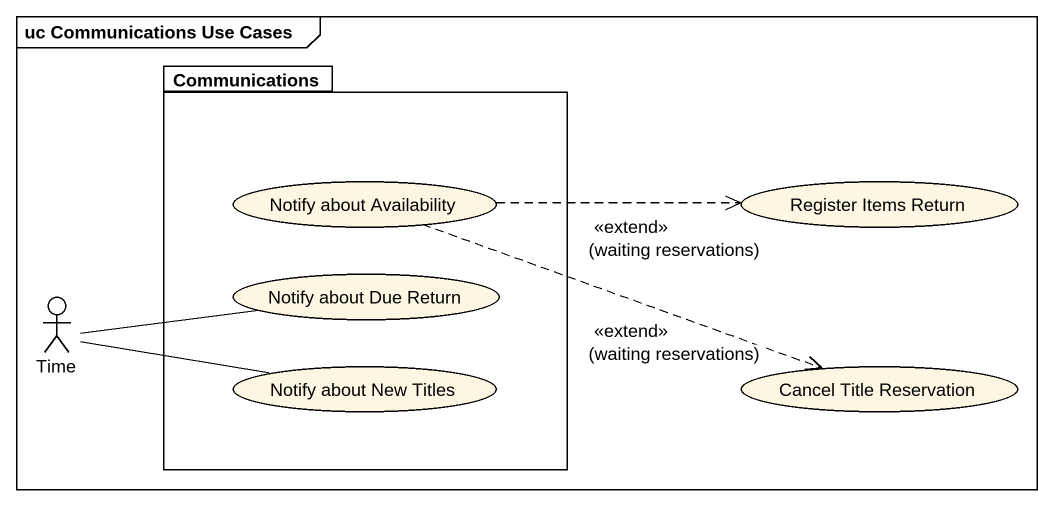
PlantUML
@startuml
mainframe uc Communications Use Cases
package Communications {
  usecase "Notify about Availability" as Notify_about_Availability
  usecase "Notify about Due Return" as Notify_about_Due_Return
  usecase "Notify about New Titles" as Notify_about_New_Titles
}
usecase "Register Items Return" as Register_Items_Return
actor Time
usecase "Cancel Title Reservation" as Cancel_Title_Reservation
Notify_about_Availability .right.> Register_Items_Return : <<extend>>\n(waiting reservations)
Notify_about_Availability .right.> Cancel_Title_Reservation : <<extend>>\n(waiting reservations)
Time -right- Notify_about_Due_Return
Time -right- Notify_about_New_Titles
@enduml
